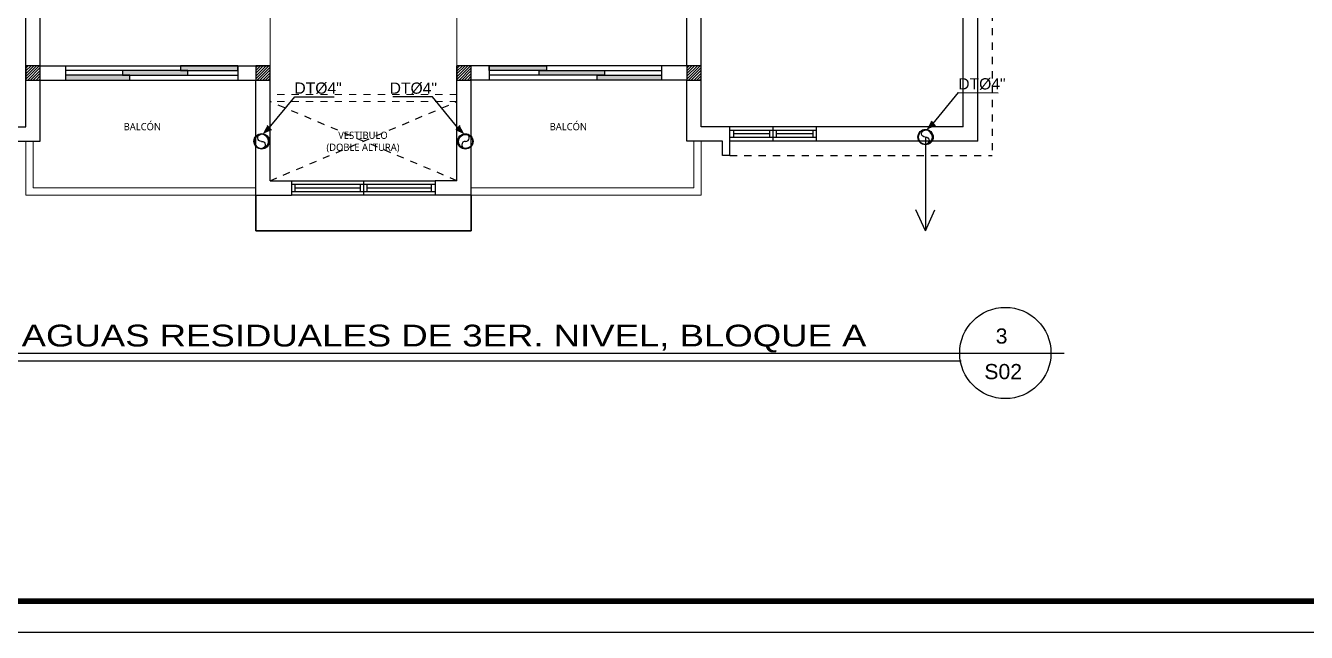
# Model space of a CAD drawing. Header units: feet. Extents: x 1019 to 2236, y -546 to 122.
# Drawn here: x 1064.81 to 1082.64, y 18.88 to 27.32 of the extents above; entities that cross this region are included whole.
import ezdxf
from ezdxf.enums import TextEntityAlignment as Align

# ---------------------------------------------------------------- set-up
doc = ezdxf.new("R2010")
doc.units = ezdxf.units.FT
doc.header["$LTSCALE"] = 0.05
doc.header["$MEASUREMENT"] = 0
doc.linetypes.add('DASHED2', pattern=[0.375, 0.25, -0.125])
doc.linetypes.add('HIDDEN', pattern=[9.525, 6.35, -3.175])
for name, color, linetype, lineweight in [('A-GENM', 8, 'Continuous', 9), ('A-WALL', 7, 'Continuous', 25), ('closet', 8, 'Continuous', 5), ('escalera', 8, 'DASHED2', 0), ('MB', 8, 'Continuous', 20)]:
    doc.layers.add(name, color=color, linetype=linetype, lineweight=lineweight)
for name, color, linetype in [('ANNDTTEXT', 2, 'Continuous'), ('columna', 9, 'Continuous'), ('MARCO', 1, 'Continuous'), ('PERT-VENT', 8, 'Continuous'), ('PISO', 8, 'Continuous'), ('TEXTO', 2, 'Continuous'), ('textos', 7, 'Continuous'), ('TEXXT', 2, 'Continuous'), ('TXT', 2, 'Continuous'), ('VUELO', 8, 'HIDDEN')]:
    doc.layers.add(name, color=color, linetype=linetype)
doc.styles.add('ads', font='trebuc.ttf', dxfattribs={"height": 0.14})
doc.styles.add('DAMIAN', font='arial.ttf', dxfattribs={"height": 0.12})

# ---------------------------------------------------------------- blocks, each defined once
blk = doc.blocks.new('A$C6DF15AF1')
for points in [[(1.603, 0.133), (2.4, 0.133), (2.4, 0.2), (1.603, 0.2)], [(0, 0), (0.896, 0), (0.896, 0.067), (0, 0.067)], [(0.796, 0.067), (1.703, 0.067), (1.703, 0.133), (0.796, 0.133)]]:
    blk.add_hatch(color=256).paths.add_polyline_path(points)
at = {"layer": 'PERT-VENT', "extrusion": (-6.28888e-16, -1.94037e-15, -1)}
for points in [[(-1.603, 0.133), (-2.4, 0.133), (-2.4, 0.2), (-1.603, 0.2)], [(0, 0), (-0.896, 0), (-0.896, 0.067), (0, 0.067)], [(-0.796, 0.067), (-1.703, 0.067), (-1.703, 0.133), (-0.796, 0.133)]]:
    blk.add_lwpolyline(points, close=True, dxfattribs=at)
at = {"layer": 'PISO'}
for p, q in [((0, 0.2), (2.4, 0.2)), ((0, 0), (2.4, 0))]:
    blk.add_line(p, q, dxfattribs=at)
at = {"layer": 'PISO', "extrusion": (-6.28888e-16, -1.94037e-15, -1)}
for p, q in [((0.796, 0.133), (0, 0.133)), ((1.703, 0.067), (2.4, 0.067))]:
    blk.add_line(p, q, dxfattribs=at)
blk = doc.blocks.new('A$C78C8556F')
at = {"layer": 'PERT-VENT', "extrusion": (-2.36659e-12, 8.94772e-16, -1)}
for p, q in [((0, 0.2), (2, 0.2)), ((1, 0.2), (1, 0)), ((0, 0.15), (2, 0.15)), ((0, 0.05), (2, 0.05)), ((2, 0), (0, 0)), ((0.047, 0.1), (0.953, 0.1)), ((0.953, 0.15), (0.953, 0.05)), ((1.047, 0.15), (1.047, 0.05)), ((1.047, 0.1), (1.946, 0.1)), ((1.946, 0.05), (1.946, 0.15))]:
    blk.add_line(p, q, dxfattribs=at)
at = {"layer": 'PERT-VENT'}
blk.add_line((0.047, 0.05), (0.047, 0.15), dxfattribs=at)
blk = doc.blocks.new('A$C72735B25')
at = {"layer": 'PERT-VENT', "extrusion": (-1.27878e-17, -1.31713e-15, -1)}
for p, q in [((0, 0), (0, 1.203)), ((0.05, 0), (0.05, 1.203)), ((0.1, 0.648), (0.1, 1.149)), ((0.15, 0), (0.15, 1.203)), ((0.2, 0), (0.2, 1.203)), ((0.2, 0.602), (0, 0.602)), ((0.15, 0.648), (0.05, 0.648)), ((0.15, 0.555), (0.05, 0.555)), ((0.1, 0.05), (0.1, 0.555)), ((0.05, 0.05), (0.15, 0.05))]:
    blk.add_line(p, q, dxfattribs=at)
at = {"layer": 'PERT-VENT', "extrusion": (-1.27878e-17, 1.31713e-15, -1)}
blk.add_line((0.05, 1.153), (0.15, 1.153), dxfattribs=at)
blk = doc.blocks.new('A$C206B62E9')
at = {"color": 2}
blk.add_circle((0.125, 0.125), 0.125, dxfattribs=at)
for centre, start, end in [((0.063, 0.129), 356.4536, 176.4536), ((0.187, 0.121), 176.4536, 356.4536)]:
    blk.add_arc(centre, 0.0625, start, end, dxfattribs=at)
blk = doc.blocks.new('A$C012446DC')
at = {"layer": 'PISO'}
h = blk.add_hatch(dxfattribs=at)
h.set_pattern_fill('ANSI31', color=256, scale=0.008571, angle=180)
h.set_pattern_definition([(225, (206536.064322, 1154820.960068), (0.0192434059784, -0.0192434059784), [])])
h.paths.add_polyline_path([(0, 0), (0.2, 0), (0.2, 0.2), (0, 0.2)])
at = {"layer": 'columna'}
blk.add_lwpolyline([(0.2, 0.2), (0, 0.2), (0, 0), (0.2, 0)], close=True, dxfattribs=at)
blk = doc.blocks.new('A$C387E0859')
for p in [(0, 8.7), (3.2, 8.7), (0, 0), (3.2, 0), (6, 0), (9.2, 0)]:
    blk.add_blockref('A$C012446DC', p)

msp = doc.modelspace()

# ---------------------------------------------------------------- hatches: boundary and pattern name
at = {"layer": 'TEXTO'}
for points in [[(1068.11, 25.813), (1068.228, 25.864), (1068.17, 25.93)], [(1068.11, 25.813), (1068.228, 25.864), (1068.17, 25.93)], [(1070.912, 25.811), (1070.794, 25.863), (1070.851, 25.929)], [(1070.912, 25.811), (1070.794, 25.863), (1070.851, 25.929)], [(1077.35, 25.872), (1077.468, 25.923), (1077.411, 25.989)], [(1077.35, 25.872), (1077.468, 25.923), (1077.411, 25.989)]]:
    msp.add_hatch(color=2, dxfattribs=at).paths.add_polyline_path(points)

# ---------------------------------------------------------------- linework, layer by layer
at = {"layer": 'A-GENM'}
for p, q in [((1064.81, 24.962), (1064.81, 25.712)), ((1064.91, 25.062), (1064.91, 25.712)), ((1074.11, 25.062), (1074.11, 25.712)), ((1074.21, 24.962), (1074.21, 25.712)), ((1068.01, 24.962), (1064.81, 24.962)), ((1068.01, 25.062), (1064.91, 25.062)), ((1071.01, 25.062), (1074.11, 25.062)), ((1071.01, 24.962), (1074.21, 24.962))]:
    msp.add_line(p, q, dxfattribs=at)
at = {"layer": 'A-WALL'}
for p, q in [((1074.01, 26.762), (1074.01, 31.362)), ((1074.21, 25.912), (1074.21, 31.362)), ((1064.81, 25.912), (1064.81, 30.912)), ((1065.01, 26.762), (1065.01, 30.912)), ((1077.86, 25.912), (1077.86, 28.282)), ((1078.06, 25.712), (1078.06, 28.282)), ((1065.01, 26.762), (1065.36, 26.762)), ((1065.36, 26.762), (1065.36, 26.562)), ((1067.76, 26.762), (1068.21, 26.762)), ((1067.76, 26.762), (1067.76, 26.562)), ((1068.21, 25.162), (1068.21, 26.762)), ((1071.26, 26.762), (1070.81, 26.762)), ((1070.81, 25.162), (1070.81, 26.762)), ((1071.26, 26.762), (1071.26, 26.562)), ((1074.01, 26.762), (1073.66, 26.762)), ((1073.66, 26.762), (1073.66, 26.562)), ((1065.01, 25.712), (1065.01, 26.562)), ((1065.01, 26.562), (1065.36, 26.562)), ((1067.76, 26.562), (1068.01, 26.562)), ((1068.01, 24.962), (1068.01, 26.562)), ((1071.26, 26.562), (1071.01, 26.562)), ((1071.01, 24.962), (1071.01, 26.562)), ((1074.01, 26.562), (1073.66, 26.562)), ((1074.01, 25.712), (1074.01, 26.562)), ((1064.41, 25.912), (1064.81, 25.912)), ((1074.61, 25.912), (1074.21, 25.912)), ((1077.86, 25.912), (1075.813, 25.912)), ((1064.51, 25.712), (1065.01, 25.712)), ((1074.51, 25.712), (1074.01, 25.712)), ((1078.06, 25.712), (1075.813, 25.712)), ((1074.61, 25.512), (1074.51, 25.512)), ((1068.21, 25.162), (1068.51, 25.162)), ((1068.51, 25.162), (1068.51, 24.962)), ((1070.81, 25.162), (1070.51, 25.162)), ((1070.51, 25.162), (1070.51, 24.962)), ((1068.01, 24.962), (1068.51, 24.962)), ((1071.01, 24.962), (1070.51, 24.962))]:
    msp.add_line(p, q, dxfattribs=at)
at = {"layer": 'A-WALL', "extrusion": (6.28888e-16, -1.93323e-15, -1)}
for p, q in [((1074.61, 25.512), (1074.61, 25.912)), ((1074.51, 25.512), (1074.51, 25.712))]:
    msp.add_line(p, q, dxfattribs=at)
at = {"layer": 'A-WALL', "extrusion": (6.10446e-16, -1.93323e-15, -1)}
msp.add_line((1075.813, 25.912), (1075.813, 25.712), dxfattribs=at)
at = {"layer": 'ANNDTTEXT', "ltscale": 0.5}
for centre in [(1077.334, 25.769), (1077.334, 25.769), (1068.093, 25.71), (1068.093, 25.71), (1070.928, 25.709), (1070.928, 25.709)]:
    msp.add_circle(centre, 0.107, dxfattribs=at)
at = {"layer": 'closet'}
for p, q in [((1068.21, 27.762), (1068.21, 26.762)), ((1070.81, 27.762), (1070.81, 26.762))]:
    msp.add_line(p, q, dxfattribs=at)
at = {"layer": 'escalera'}
for p, q in [((1070.81, 26.362), (1068.21, 26.362)), ((1070.81, 26.262), (1068.21, 26.262))]:
    msp.add_line(p, q, dxfattribs=at)
at = {"layer": 'MARCO'}
msp.add_lwpolyline([(1054.272, 60.877), (1118.772, 60.877), (1118.772, 18.877), (1054.272, 18.877)], close=True, dxfattribs=at)
at = {"layer": 'MARCO', "const_width": 0.075}
msp.add_lwpolyline([(1111.6, 60.443), (1054.706, 60.443), (1054.706, 19.311), (1111.6, 19.311)], close=True, dxfattribs=at)
at = {"layer": 'MB', "lineweight": 35, "extrusion": (-2.36783e-12, 8.94772e-16, -1)}
for q in [(1068.01, 24.962), (1071.01, 24.462)]:
    msp.add_line((1068.01, 24.462), q, dxfattribs=at)
at = {"layer": 'MB', "lineweight": 35, "extrusion": (2.36783e-12, 8.94772e-16, -1)}
msp.add_line((1071.01, 24.462), (1071.01, 24.962), dxfattribs=at)
at = {"layer": 'PERT-VENT', "extrusion": (-6.28888e-16, -1.93323e-15, -1)}
for p, q in [((1075.813, 25.912), (1074.61, 25.912)), ((1075.813, 25.862), (1074.61, 25.862)), ((1075.165, 25.762), (1075.165, 25.862)), ((1075.212, 25.712), (1075.212, 25.912)), ((1075.259, 25.762), (1075.259, 25.862)), ((1075.764, 25.862), (1075.764, 25.762)), ((1075.813, 25.762), (1074.61, 25.762)), ((1075.813, 25.712), (1074.61, 25.712)), ((1075.165, 25.812), (1074.664, 25.812)), ((1075.764, 25.812), (1075.259, 25.812))]:
    msp.add_line(p, q, dxfattribs=at)
at = {"layer": 'TEXTO', "color": 2}
for p, q in [((1077.439, 25.957), (1077.793, 26.387)), ((1077.439, 25.957), (1077.793, 26.387)), ((1077.793, 26.387), (1078.344, 26.386)), ((1077.793, 26.387), (1078.344, 26.386)), ((1068.199, 25.898), (1068.553, 26.328)), ((1068.553, 26.328), (1069.104, 26.327)), ((1068.553, 26.328), (1069.104, 26.327)), ((1070.469, 26.327), (1069.918, 26.327)), ((1070.469, 26.327), (1069.918, 26.327)), ((1070.822, 25.897), (1070.469, 26.327)), ((1070.822, 25.897), (1070.469, 26.327)), ((1068.17, 25.93), (1068.228, 25.864)), ((1068.17, 25.93), (1068.228, 25.864)), ((1070.851, 25.929), (1070.794, 25.863)), ((1070.851, 25.929), (1070.794, 25.863)), ((1077.411, 25.989), (1077.468, 25.923)), ((1077.411, 25.989), (1077.468, 25.923)), ((1077.334, 25.769), (1077.333, 24.466))]:
    msp.add_line(p, q, dxfattribs=at)
for points in [[(1077.333, 24.466), (1077.201, 24.758)], [(1077.333, 24.466), (1077.465, 24.758)]]:
    msp.add_lwpolyline(points, dxfattribs=at)
at = {"layer": 'TEXXT', "color": 4}
for p, q in [((1058.807, 22.764), (1079.264, 22.764)), ((1077.295, 22.764), (1077.705, 22.764))]:
    msp.add_line(p, q, dxfattribs=at)
at = {"layer": 'TEXXT', "color": 3}
msp.add_line((1058.807, 22.655), (1077.829, 22.655), dxfattribs=at)
at = {"layer": 'TEXXT', "color": 4}
msp.add_circle((1078.445, 22.764), 0.635, dxfattribs=at)
at = {"layer": 'VUELO', "ltscale": 0.02}
for p, q in [((1078.26, 29.485), (1078.26, 25.512)), ((1068.21, 25.162), (1070.81, 26.262)), ((1070.81, 25.162), (1068.21, 26.262)), ((1074.61, 25.512), (1078.26, 25.512))]:
    msp.add_line(p, q, dxfattribs=at)

# ---------------------------------------------------------------- block references
for name, p in [('A$C387E0859', (1064.81, 26.562)), ('A$C6DF15AF1', (1065.36, 26.562)), ('A$C78C8556F', (1068.51, 24.962))]:
    msp.add_blockref(name, p)
at = {"xscale": -1}
msp.add_blockref('A$C6DF15AF1', (1073.66, 26.562), dxfattribs=at)
at = {"xscale": -1, "rotation": 90}
msp.add_blockref('A$C72735B25', (1075.813, 25.912), dxfattribs=at)
at = {"layer": 'TEXTO', "color": 2}
for p, xscale, yscale, zscale, rotation in [((1077.232, 25.67), -0.7874921249995218, 0.7874921249995168, 0.7874921249995168, 269.9723624571136), ((1077.232, 25.67), -0.7874921249995218, 0.7874921249995168, 0.7874921249995168, 269.9723624571136), ((1067.992, 25.611), -0.7874921249995218, 0.7874921249995168, 0.7874921249995168, 269.9723624571136), ((1067.992, 25.611), -0.7874921249995218, 0.7874921249995168, 0.7874921249995168, 269.9723624571136), ((1071.029, 25.61), 0.7874921249994647, 0.7874921249994647, 0.7874921249994647, 89.97236245714672), ((1071.029, 25.61), 0.7874921249994647, 0.7874921249994647, 0.7874921249994647, 89.97236245714672)]:
    msp.add_blockref('A$C206B62E9', p, dxfattribs=dict(at, xscale=xscale, yscale=yscale, zscale=zscale, rotation=rotation))

# ---------------------------------------------------------------- texts
at = {"layer": 'textos', "color": 7, "style": 'DAMIAN', "width": 1.2}
msp.add_text('PLANTA RECOLECCION AGUAS RESIDUALES DE 3ER. NIVEL, BLOQUE A  ', height=0.30347, dxfattribs=at).set_placement((1058.759, 22.855))
at = {"layer": 'TEXXT', "style": 'DAMIAN'}
for s, height, p in [('3', 0.211, (1078.393, 22.895)), ('S02', 0.2113, (1078.415, 22.4))]:
    msp.add_text(s, height=height, dxfattribs=at).set_placement(p, align=Align.CENTER)
at = {"layer": 'TEXXT', "char_height": 0.156, "width": 3.7752, "rotation": 359.9724, "style": 'DAMIAN'}
for insert, attachment_point in [((1077.729, 26.426), 7), ((1077.729, 26.426), 7), ((1068.488, 26.367), 7), ((1068.488, 26.367), 7), ((1070.533, 26.366), 9), ((1070.533, 26.366), 9)]:
    msp.add_mtext(' DT%%C4"', dxfattribs=dict(at, insert=insert, attachment_point=attachment_point))
at = {"layer": 'TXT', "char_height": 0.1, "width": 2.688, "attachment_point": 2, "style": 'ads'}
for s, insert in [('BALCÓN', (1066.432, 25.964)), ('BALCÓN', (1072.362, 25.964)), ('VESTIBULO\\P(DOBLE ALTURA)', (1069.503, 25.844))]:
    msp.add_mtext(s, dxfattribs=dict(at, insert=insert))

doc.saveas('drawing.dxf')
